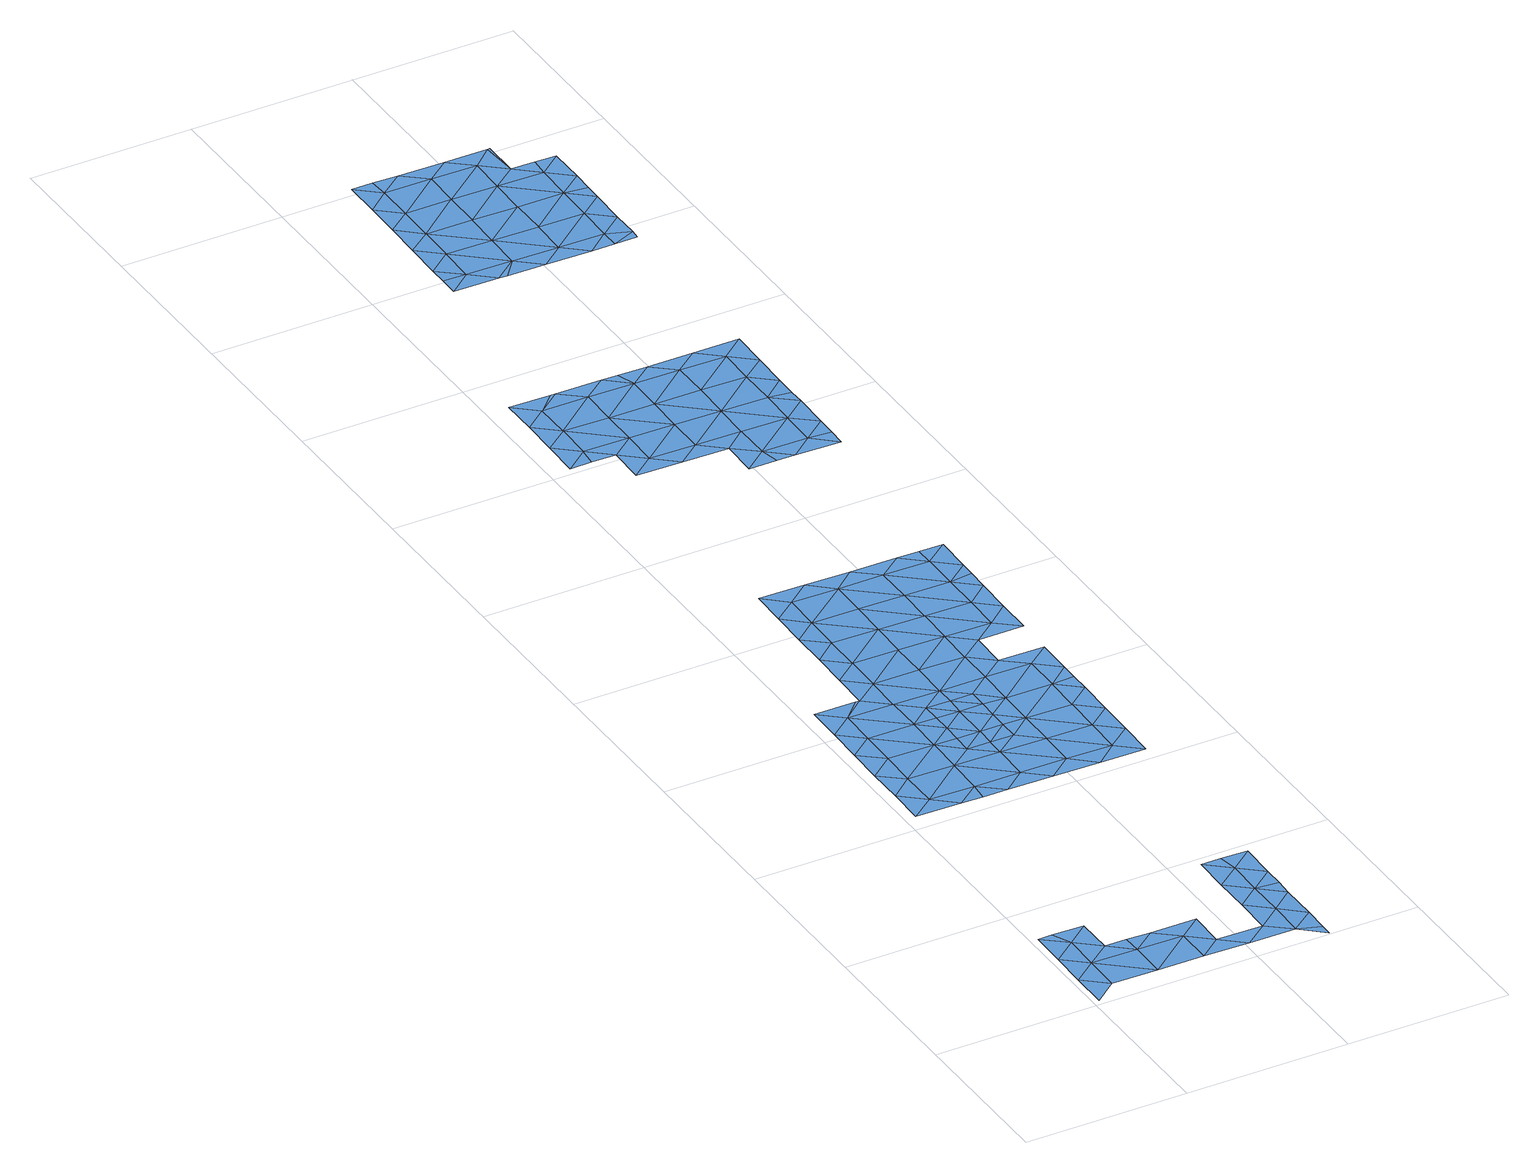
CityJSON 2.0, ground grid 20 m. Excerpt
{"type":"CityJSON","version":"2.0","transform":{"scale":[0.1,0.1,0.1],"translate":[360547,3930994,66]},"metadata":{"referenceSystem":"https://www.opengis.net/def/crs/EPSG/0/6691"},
"CityObjects":{
"waterbody1":{"type":"WaterBody","attributes":{"name":"9","class":"1140","function":"1","WaterBodyRiverFloodingRiskAttribute.description":"5","WaterBodyRiverFloodingRiskAttribute.rankOrg":"1","WaterBodyRiverFloodingRiskAttribute.adminType":"2","WaterBodyRiverFloodingRiskAttribute.scale":"L1"},"geometry":[{"type":"MultiSurface","lod":"1","boundaries":[[[0,1,2]],[[3,2,4]],[[2,1,4]],[[3,5,6]],[[5,3,4]],[[5,7,6]],[[8,5,4]],[[4,1,9]],[[7,5,10]],[[10,5,8]],[[11,4,9]],[[8,4,11]],[[8,11,12]],[[9,13,11]],[[14,13,9]],[[12,11,15]],[[15,11,13]],[[16,13,14]],[[17,15,13]],[[16,17,13]],[[16,14,18]],[[19,16,18]],[[20,19,18]],[[21,22,19]],[[21,19,20]],[[21,23,22]],[[22,23,24]],[[25,26,20]],[[25,20,27]],[[28,29,24]],[[21,20,26]],[[23,28,24]],[[30,23,21]],[[26,30,21]],[[28,31,29]],[[30,32,23]],[[33,28,23]],[[23,32,33]],[[31,28,34]],[[34,28,33]]]}]},
"waterbody2":{"type":"WaterBody","attributes":{"name":"9","class":"1140","function":"1","WaterBodyRiverFloodingRiskAttribute.description":"5","WaterBodyRiverFloodingRiskAttribute.rankOrg":"2","WaterBodyRiverFloodingRiskAttribute.adminType":"2","WaterBodyRiverFloodingRiskAttribute.scale":"L1"},"geometry":[{"type":"MultiSurface","lod":"1","boundaries":[[[35,36,37]],[[35,37,38]],[[39,38,37]],[[40,41,42]],[[42,43,40]],[[43,42,44]],[[45,37,46]],[[46,37,40]],[[46,40,43]],[[47,41,40]],[[40,36,47]],[[37,36,40]],[[39,37,45]],[[48,39,45]]]}]},
"waterbody3":{"type":"WaterBody","attributes":{"name":"9","class":"1140","function":"1","WaterBodyRiverFloodingRiskAttribute.description":"5","WaterBodyRiverFloodingRiskAttribute.rankOrg":"1","WaterBodyRiverFloodingRiskAttribute.adminType":"2","WaterBodyRiverFloodingRiskAttribute.scale":"L1"},"geometry":[{"type":"MultiSurface","lod":"1","boundaries":[[[49,50,51]],[[52,53,54]],[[50,55,51]],[[51,55,56]],[[52,57,58]],[[53,52,58]],[[59,60,61]],[[61,60,62]],[[54,53,63]],[[64,61,62]],[[64,62,65]],[[65,62,66]],[[62,67,66]],[[68,69,70]],[[68,71,69]],[[72,71,68]],[[71,73,69]],[[71,74,73]],[[71,75,74]],[[75,76,74]],[[77,74,76]],[[77,78,74]],[[79,77,80]],[[80,81,79]],[[82,81,80]],[[83,81,82]],[[84,81,83]],[[84,85,81]],[[86,87,84]],[[86,88,87]],[[86,89,88]],[[89,86,90]],[[90,86,91]],[[86,83,91]],[[91,83,92]],[[92,83,93]],[[94,92,93]],[[95,92,94]],[[95,96,92]],[[97,96,95]],[[97,98,96]],[[99,98,97]],[[98,90,96]],[[100,90,98]],[[101,97,95]],[[101,102,97]],[[103,101,95]],[[103,95,94]],[[94,93,104]],[[104,93,105]],[[105,93,106]],[[93,82,106]],[[105,106,107]],[[68,70,108]],[[106,80,107]],[[107,80,76]],[[109,105,107]],[[110,105,109]],[[111,112,110]],[[113,112,111]],[[110,104,105]],[[104,114,94]],[[96,91,92]],[[90,91,96]],[[115,89,90]],[[86,84,83]],[[83,82,93]],[[82,80,106]],[[79,81,85]],[[78,116,74]],[[80,77,76]],[[73,74,116]],[[117,118,67]],[[67,108,117]],[[60,108,67]],[[108,60,72]],[[41,72,60]],[[84,87,85]],[[47,72,41]],[[36,72,47]],[[36,75,72]],[[35,75,36]],[[35,38,75]],[[38,39,107]],[[39,48,107]],[[119,48,45]],[[109,48,119]],[[119,111,109]],[[55,111,119]],[[55,113,111]],[[120,113,55]],[[121,122,99]],[[123,99,122]],[[123,124,99]],[[63,61,64]],[[53,61,63]],[[53,59,61]],[[58,59,53]],[[44,59,58]],[[44,42,59]],[[43,44,56]],[[46,43,56]],[[119,46,56]],[[42,41,59]],[[56,44,58]],[[57,56,58]],[[57,51,56]],[[49,51,57]],[[67,118,66]],[[89,125,88]],[[125,89,115]],[[115,90,100]],[[100,98,124]],[[124,98,99]],[[97,121,99]],[[121,97,102]],[[114,103,94]],[[50,120,55]],[[56,55,119]],[[110,109,111]],[[45,46,119]],[[109,107,48]],[[107,76,38]],[[38,76,75]],[[72,75,71]],[[41,60,59]],[[72,68,108]],[[62,60,67]],[[70,117,108]],[[126,127,52]],[[52,127,57]],[[52,54,126]],[[127,49,57]]]}]},
"waterbody4":{"type":"WaterBody","attributes":{"name":"9","class":"1140","function":"1","WaterBodyRiverFloodingRiskAttribute.description":"5","WaterBodyRiverFloodingRiskAttribute.rankOrg":"1","WaterBodyRiverFloodingRiskAttribute.adminType":"2","WaterBodyRiverFloodingRiskAttribute.scale":"L1"},"geometry":[{"type":"MultiSurface","lod":"1","boundaries":[[[128,129,130]],[[129,128,131]],[[131,128,132]],[[133,134,135]],[[136,133,135]],[[137,138,139]],[[140,141,142]],[[141,140,143]],[[136,135,144]],[[145,146,137]],[[139,145,137]],[[145,139,147]],[[145,147,148]],[[145,148,149]],[[150,151,129]],[[152,153,154]],[[152,154,155]],[[155,154,156]],[[157,158,159]],[[157,159,160]],[[161,160,159]],[[160,161,162]],[[163,160,162]],[[164,131,165]],[[150,131,164]],[[150,164,166]],[[150,166,167]],[[150,167,151]],[[133,143,134]],[[129,151,134]],[[129,134,140]],[[130,129,140]],[[135,137,144]],[[137,135,138]],[[135,151,138]],[[146,144,137]],[[138,168,139]],[[138,167,168]],[[168,167,162]],[[139,168,147]],[[168,169,147]],[[149,146,145]],[[169,168,153]],[[153,168,161]],[[154,153,159]],[[154,159,170]],[[170,156,154]],[[170,159,158]],[[159,153,161]],[[168,162,161]],[[162,166,163]],[[166,171,163]],[[171,166,164]],[[167,166,162]],[[151,167,138]],[[135,134,151]],[[140,134,143]],[[142,130,140]],[[131,150,129]],[[165,131,132]],[[172,169,173]],[[169,172,174]],[[173,169,153]],[[173,153,152]],[[147,174,148]],[[147,169,174]]]}]},
"waterbody5":{"type":"WaterBody","attributes":{"name":"9","class":"1140","function":"1","WaterBodyRiverFloodingRiskAttribute.description":"5","WaterBodyRiverFloodingRiskAttribute.rankOrg":"1","WaterBodyRiverFloodingRiskAttribute.adminType":"2","WaterBodyRiverFloodingRiskAttribute.scale":"L1"},"geometry":[{"type":"MultiSurface","lod":"1","boundaries":[[[175,176,177]],[[177,176,178]],[[177,178,179]],[[178,176,180]],[[178,181,182]],[[183,180,184]],[[182,181,185]],[[183,186,187]],[[188,189,190]],[[191,192,193]],[[191,193,194]],[[178,180,181]],[[183,181,180]],[[194,193,175]],[[187,181,183]],[[181,187,185]],[[192,191,195]],[[184,196,197]],[[198,199,200]],[[199,198,201]],[[197,202,183]],[[203,183,202]],[[203,186,183]],[[204,205,201]],[[206,207,208]],[[192,206,208]],[[192,209,206]],[[210,196,205]],[[201,205,199]],[[199,211,200]],[[212,213,206]],[[209,212,206]],[[195,209,192]],[[193,192,208]],[[214,210,205]],[[215,191,194]],[[214,205,204]],[[214,190,210]],[[210,190,189]],[[189,202,210]],[[197,210,202]],[[197,196,210]],[[175,193,176]],[[208,176,193]],[[176,208,180]],[[208,207,180]],[[207,184,180]],[[184,207,196]],[[196,207,206]],[[213,196,206]],[[196,213,205]],[[205,213,199]],[[199,213,211]],[[211,213,212]],[[215,216,191]],[[191,216,195]],[[183,184,197]],[[217,202,189]],[[218,217,189]],[[218,189,188]],[[218,188,219]],[[217,203,202]]]}]}
},
"vertices":[
[8,8,6],[36,30,6],[8,54,6],[9,100,6],[37,77,6],[38,123,6],[10,146,6],[27,146,6],[66,99,6],[93,29,6],[66,145,6],[94,76,6],[93,99,6],[150,75,6],[150,29,6],[122,98,6],[178,51,6],[179,97,6],[206,28,6],[235,50,6],[263,27,6],[264,73,6],[236,97,6],[264,119,6],[236,143,6],[291,17,6],[292,49,6],[291,3,6],[265,165,6],[237,189,6],[292,96,6],[261,189,6],[293,117,6],[293,142,6],[294,188,6],
[130,584,6],[130,561,6],[158,583,6],[130,607,6],[159,606,6],[158,537,6],[129,514,6],[157,514,6],[186,537,6],[186,513,6],[187,583,6],[186,560,6],[129,537,6],[187,606,6],
[299,512,6],[300,558,6],[271,535,6],[269,443,6],[213,444,6],[241,420,6],[272,581,6],[214,536,6],[270,489,6],[214,490,6],[157,491,6],[100,492,6],[156,445,6],[99,445,6],[184,421,6],[127,422,6],[97,422,6],[71,423,6],[43,446,6],[44,539,6],[16,562,6],[15,516,6],[45,585,6],[101,538,6],[17,608,6],[46,631,6],[102,584,6],[102,630,6],[74,654,6],[69,654,6],[75,700,6],[103,676,6],[104,723,6],[160,722,6],[161,768,6],[104,769,6],[76,746,6],[105,815,6],[76,792,6],[77,839,6],[106,861,6],[163,860,6],[162,814,6],[218,767,6],[217,721,6],[274,720,6],[275,766,6],[219,813,6],[275,812,6],[219,860,6],[276,859,6],[191,883,6],[303,789,6],[304,816,6],[302,743,6],[245,697,6],[216,675,6],[160,676,6],[159,629,6],[43,493,6],[216,629,6],[244,651,6],[272,628,6],[301,650,6],[300,604,6],[302,697,6],[135,884,6],[18,655,6],[15,470,6],[14,424,6],[215,582,6],[300,583,6],[304,835,6],[305,881,6],[276,882,6],[248,882,6],[78,885,6],[297,419,6],[298,465,6],
[27,1256,7],[56,1278,7],[28,1302,7],[55,1232,7],[26,1209,7],[142,1346,7],[113,1324,7],[170,1323,7],[162,1346,7],[226,1322,7],[169,1276,7],[226,1276,7],[56,1324,7],[79,1347,7],[28,1348,7],[85,1347,7],[198,1345,7],[283,1321,7],[255,1344,7],[282,1275,7],[311,1297,7],[312,1344,7],[112,1231,7],[112,1277,7],[309,1159,7],[281,1182,7],[280,1136,7],[309,1134,7],[308,1112,7],[195,1114,7],[229,1114,7],[224,1137,7],[196,1160,7],[224,1183,7],[168,1184,7],[139,1161,7],[83,1208,7],[53,1209,7],[111,1185,7],[168,1230,7],[225,1229,7],[282,1228,7],[252,1113,7],[82,1162,7],[310,1224,7],[310,1205,7],[310,1251,7],
[206,1807,7],[234,1784,7],[259,1807,7],[262,1760,7],[262,1807,7],[233,1738,7],[290,1737,7],[292,1760,7],[289,1691,7],[232,1691,7],[318,1759,7],[317,1687,7],[318,1713,7],[287,1575,7],[287,1598,7],[259,1575,7],[120,1786,7],[120,1739,7],[177,1785,7],[149,1808,7],[92,1763,7],[175,1646,7],[232,1645,7],[89,1578,7],[117,1601,7],[89,1602,7],[145,1577,7],[288,1644,7],[317,1667,7],[155,1577,7],[174,1600,7],[119,1693,7],[176,1692,7],[176,1739,7],[91,1717,7],[231,1599,7],[89,1624,7],[90,1671,7],[118,1647,7],[202,1576,7],[118,1809,7],[92,1809,7],[316,1621,7],[316,1587,7],[315,1575,7]
]}
